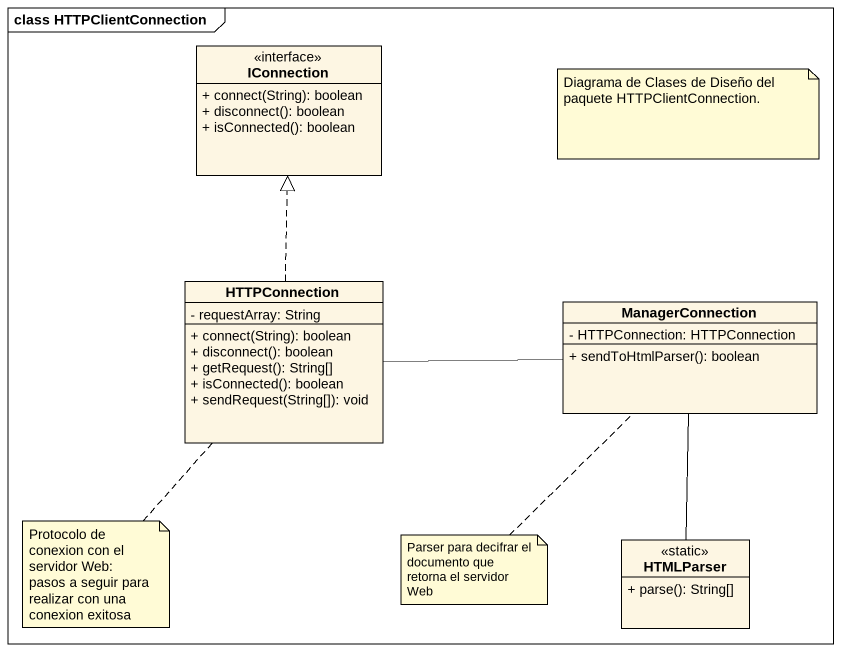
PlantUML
@startuml
mainframe class HTTPClientConnection
hide circle
hide empty members
skinparam classAttributeIconSize 0
class IConnection <<interface>> {
  + connect(String): boolean
  + disconnect(): boolean
  + isConnected(): boolean
}
class HTTPConnection {
  - requestArray: String
  + connect(String): boolean
  + disconnect(): boolean
  + getRequest(): String[]
  + isConnected(): boolean
  + sendRequest(String[]): void
}
class ManagerConnection {
  - HTTPConnection: HTTPConnection
  + sendToHtmlParser(): boolean
}
class HTMLParser <<static>> {
  + parse(): String[]
}
HTTPConnection .up.|> IConnection
HTTPConnection -right- ManagerConnection
HTMLParser -up- ManagerConnection
note as N1
  Diagrama de Clases de Diseño del paquete HTTPClientConnection.
end note
note bottom of HTTPConnection : Protocolo de conexion con el servidor Web: pasos a seguir para realizar con una conexion exitosa
note bottom of ManagerConnection : Parser para decifrar el documento que retorna el servidor Web
@enduml
